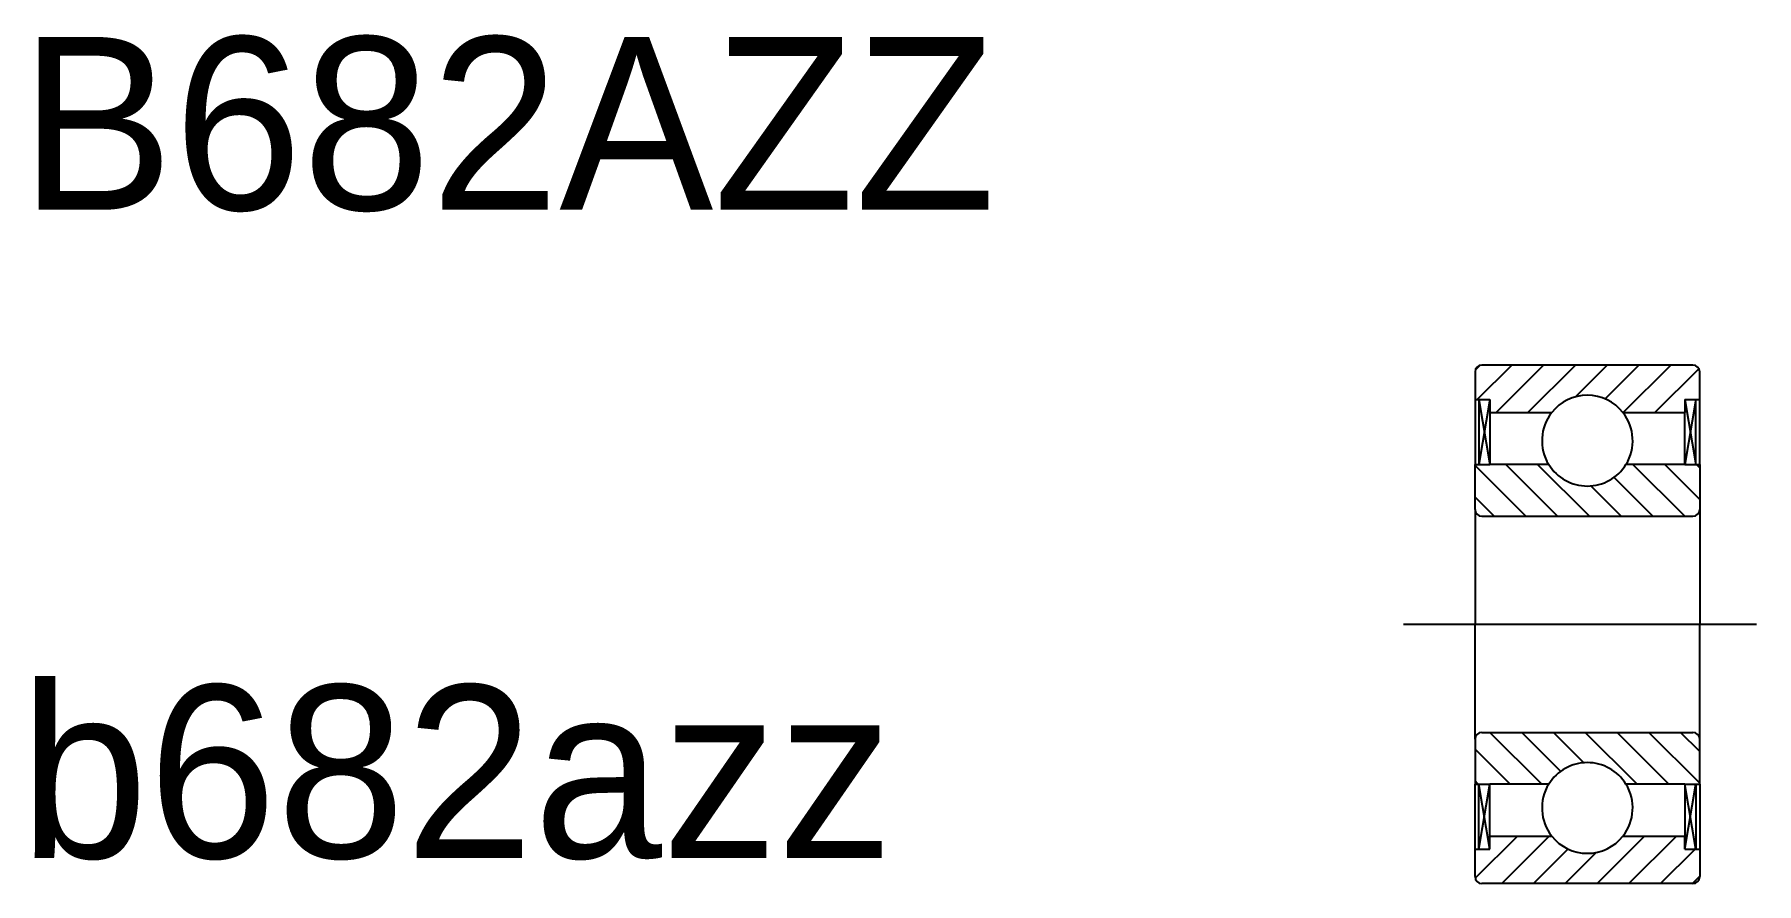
# Model space of a CAD drawing. Extents: x 26.2 to 46.2, y 22.3 to 32.2.
import ezdxf

# ---------------------------------------------------------------- set-up
doc = ezdxf.new("R2010")
doc.units = 0
doc.header["$PDMODE"] = 1
doc.linetypes.add('CENTER', pattern=[50.8, 31.75, -6.35, 6.35, -6.35])
doc.linetypes.add('CNS_SOLID', pattern=[0])
doc.layers.get('0').update_dxf_attribs({"linetype": 'CONTINUOUS'})
doc.layers.add('CENTER', color=1, linetype='CENTER')
doc.layers.add('VIS', color=7, linetype='CNS_SOLID')

# ---------------------------------------------------------------- blocks, each defined once
blk = doc.blocks.new('*X6')
at = {"layer": 'VIS', "color": 7}
for p, q in [((0.003, -2.939), (0.492, -2.45)), ((0.309, -3), (0.859, -2.45)), ((1.412, -3), (1.962, -2.45)), ((1.78, -3), (2.33, -2.45)), ((0.677, -3), (1.078, -2.599)), ((1.045, -3), (1.407, -2.638)), ((2.148, -3), (2.548, -2.6)), ((2.515, -3), (2.6, -2.915))]:
    blk.add_line(p, q, dxfattribs=at)
blk = doc.blocks.new('*X5')
at = {"layer": 'VIS', "color": 7}
for p, q in [((0.005, 2.946), (0.054, 2.995)), ((0.026, 2.6), (0.426, 3)), ((0.244, 2.45), (0.794, 3)), ((0.612, 2.45), (1.162, 3)), ((1.157, 2.628), (1.529, 3)), ((1.504, 2.607), (1.897, 3)), ((1.715, 2.45), (2.265, 3)), ((2.082, 2.45), (2.59, 2.958))]:
    blk.add_line(p, q, dxfattribs=at)
blk = doc.blocks.new('*X4')
at = {"layer": 'VIS', "color": 7}
for p, q in [((0.588, 1.25), (0, 1.838)), ((0.956, 1.25), (0.356, 1.85)), ((1.324, 1.25), (0.724, 1.85)), ((2.427, 1.25), (1.827, 1.85)), ((2.6, 1.445), (2.195, 1.85)), ((2.6, 1.812), (2.562, 1.85)), ((1.692, 1.25), (1.339, 1.602)), ((2.059, 1.25), (1.608, 1.701)), ((0.221, 1.25), (0, 1.471))]:
    blk.add_line(p, q, dxfattribs=at)
blk = doc.blocks.new('*X3')
at = {"layer": 'VIS', "color": 7}
for p, q in [((0.588, 1.25), (0, 1.838)), ((0.956, 1.25), (0.356, 1.85)), ((1.324, 1.25), (0.724, 1.85)), ((2.427, 1.25), (1.827, 1.85)), ((2.6, 1.445), (2.195, 1.85)), ((2.6, 1.812), (2.562, 1.85)), ((1.692, 1.25), (1.339, 1.602)), ((2.059, 1.25), (1.608, 1.701)), ((0.221, 1.25), (0, 1.471))]:
    blk.add_line(p, q, dxfattribs=at)
blk = doc.blocks.new('HATCHES')
at = {"layer": 'VIS', "color": 7}
for p, q in [((0.773, -1.85), (0.173, -1.25)), ((0.773, -1.85), (0.173, -1.25)), ((0.991, -1.7), (0.541, -1.25)), ((0.991, -1.7), (0.541, -1.25)), ((1.26, -1.602), (0.908, -1.25)), ((1.26, -1.602), (0.908, -1.25)), ((1.876, -1.85), (1.276, -1.25)), ((1.876, -1.85), (1.276, -1.25)), ((2.244, -1.85), (1.644, -1.25)), ((2.244, -1.85), (1.644, -1.25)), ((2.6, -1.838), (2.012, -1.25)), ((2.6, -1.838), (2.012, -1.25)), ((2.6, -1.471), (2.379, -1.25)), ((2.6, -1.471), (2.379, -1.25)), ((0.405, -1.85), (0, -1.445)), ((0.405, -1.85), (0, -1.445)), ((0.038, -1.85), (0, -1.812)), ((0.038, -1.85), (0, -1.812))]:
    blk.add_line(p, q, dxfattribs=at)

msp = doc.modelspace()

# ---------------------------------------------------------------- linework, layer by layer
at = {"layer": 'CENTER', "color": 1, "linetype": 'CENTER'}
msp.add_line((42.093, 25.332), (46.179, 25.332), dxfattribs=at)
at = {"layer": 'VIS', "color": 7}
for p, q in [((45.441, 28.332), (43.001, 28.332)), ((42.921, 28.252), (42.921, 27.932)), ((45.521, 27.932), (45.521, 28.252)), ((42.921, 27.932), (42.921, 27.182)), ((42.921, 27.932), (43.093, 27.932)), ((42.964, 27.932), (42.964, 27.182)), ((43.093, 27.932), (42.964, 27.182)), ((42.964, 27.932), (43.093, 27.182)), ((43.093, 27.932), (43.093, 27.782)), ((45.348, 27.932), (45.521, 27.932)), ((45.348, 27.932), (45.348, 27.782)), ((45.477, 27.932), (45.348, 27.182)), ((45.348, 27.932), (45.477, 27.182)), ((45.477, 27.182), (45.477, 27.932)), ((45.521, 27.182), (45.521, 27.932)), ((43.093, 27.782), (43.808, 27.782)), ((43.093, 27.782), (43.093, 27.182)), ((44.633, 27.782), (45.348, 27.782)), ((45.348, 27.182), (45.348, 27.782)), ((42.921, 27.182), (43.093, 27.182)), ((42.921, 26.662), (42.921, 27.182)), ((43.773, 27.182), (43.093, 27.182)), ((45.348, 27.182), (44.668, 27.182)), ((45.348, 27.182), (45.521, 27.182)), ((45.521, 27.182), (45.521, 26.662)), ((42.921, 26.662), (42.921, 25.332)), ((43.001, 26.582), (45.441, 26.582)), ((45.521, 26.662), (45.521, 25.332)), ((42.921, 24.002), (42.921, 25.332)), ((45.521, 24.002), (45.521, 25.332)), ((42.921, 24.002), (42.921, 23.482)), ((43.001, 24.082), (45.441, 24.082)), ((45.521, 23.482), (45.521, 24.002)), ((42.921, 22.732), (42.921, 23.482)), ((42.921, 23.482), (43.093, 23.482)), ((42.964, 22.732), (42.964, 23.482)), ((43.093, 22.732), (42.964, 23.482)), ((42.964, 22.732), (43.093, 23.482)), ((43.773, 23.482), (43.093, 23.482)), ((43.093, 22.882), (43.093, 23.482)), ((45.348, 23.482), (44.668, 23.482)), ((45.348, 23.482), (45.348, 22.882)), ((45.348, 23.482), (45.521, 23.482)), ((45.477, 22.732), (45.348, 23.482)), ((45.348, 22.732), (45.477, 23.482)), ((45.477, 23.482), (45.477, 22.732)), ((45.521, 23.482), (45.521, 22.732)), ((42.921, 22.412), (42.921, 22.732)), ((42.921, 22.732), (43.093, 22.732)), ((43.093, 22.882), (43.808, 22.882)), ((43.093, 22.732), (43.093, 22.882)), ((44.633, 22.882), (45.348, 22.882)), ((45.348, 22.732), (45.348, 22.882)), ((45.348, 22.732), (45.521, 22.732)), ((45.521, 22.732), (45.521, 22.412)), ((45.441, 22.332), (43.001, 22.332))]:
    msp.add_line(p, q, dxfattribs=at)
for centre, radius, start, end in [((43.001, 28.252), 0.08, 90, 180), ((45.441, 28.252), 0.08, 0, 90), ((44.221, 27.457), 0.525, 38.2466, 141.7534), ((44.221, 27.457), 0.525, 141.7534, 211.5881), ((44.221, 27.457), 0.525, 328.4119, 38.2466), ((44.221, 27.457), 0.525, 211.5881, 328.4119), ((43.001, 26.662), 0.08, 180, 270), ((45.441, 26.662), 0.08, 270, 0), ((43.001, 24.002), 0.08, 90, 180), ((45.441, 24.002), 0.08, 0, 90), ((44.221, 23.207), 0.525, 31.5881, 148.4119), ((44.221, 23.207), 0.525, 148.4119, 218.2466), ((44.221, 23.207), 0.525, 321.7534, 31.5881), ((44.221, 23.207), 0.525, 218.2466, 321.7534), ((43.001, 22.412), 0.08, 180, 270), ((45.441, 22.412), 0.08, 270, 0)]:
    msp.add_arc(centre, radius, start, end, dxfattribs=at)
at = {"layer": 'VIS', "color": 7, "extrusion": (1, 0, 0)}
for p in [(41.317, 27.392, -0.657), (41.317, 27.392, 0.657), (41.317, 26.621, -1.719), (41.317, 26.621, 1.719), (40.017, 25.371), (40.017, 25.371), (40.189, 25.371), (41.317, 24.122, 1.719), (41.317, 24.122, -1.719), (41.317, 23.35, 0.657), (41.317, 23.35, -0.657)]:
    msp.add_point(p, dxfattribs=at)
at = {"layer": 'VIS', "color": 7, "extrusion": (-1, 0, 1e-16)}
for p in [(41.317, 27.392, -0.657), (41.317, 27.392, 0.657), (41.317, 26.621, -1.719), (41.317, 26.621, 1.719), (41.317, 24.122, 1.719), (41.317, 24.122, -1.719), (41.317, 23.35, 0.657), (41.317, 23.35, -0.657)]:
    msp.add_point(p, dxfattribs=at)
at = {"layer": 'VIS', "color": 7, "extrusion": (-1, 0, 0)}
msp.add_point((40.189, 25.371), dxfattribs=at)

# ---------------------------------------------------------------- block references
msp.add_blockref('HATCHES', (42.921, 25.332))
msp.add_blockref('HATCHES', (42.921, 25.332))
at = {"layer": 'VIS', "color": 7}
for name in ['*X5', '*X4', '*X3', '*X6']:
    msp.add_blockref(name, (42.921, 25.332), dxfattribs=at)

# ---------------------------------------------------------------- texts
at = {"color": 7, "linetype": 'CONTINUOUS'}
for s, p in [('B682AZZ', (26.076, 30.128)), ('b682azz', (26.076, 22.628))]:
    msp.add_text(s, height=2, dxfattribs=at).set_placement(p)

doc.saveas('drawing.dxf')
